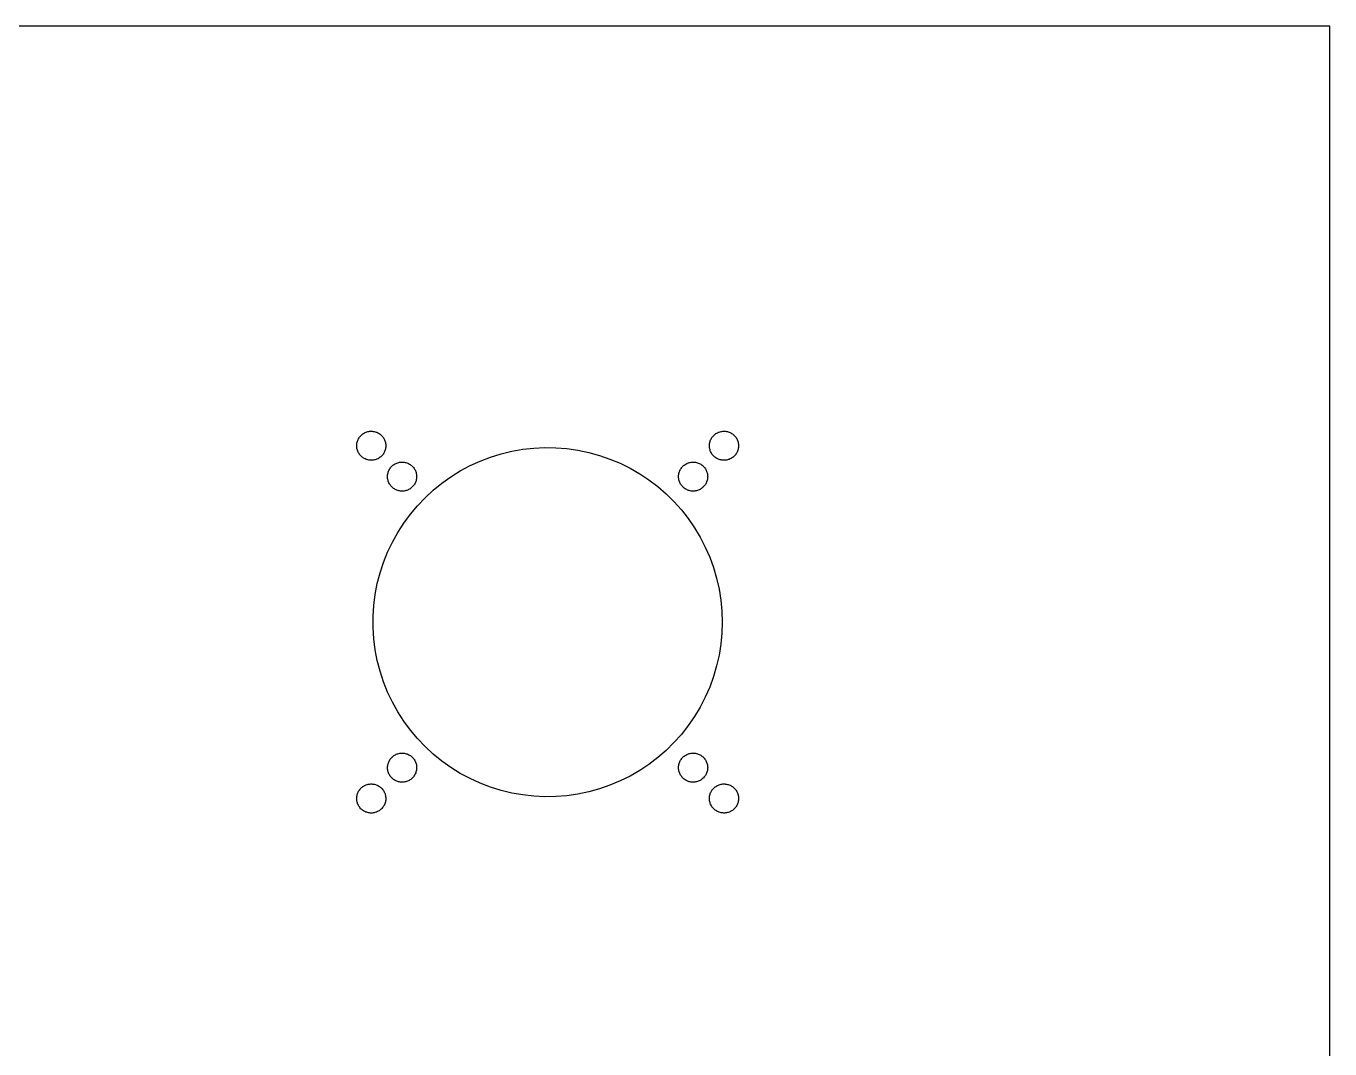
# Model space of a CAD drawing. Header units: metres. Extents: x 0 to 448, y 0 to 625.
# Drawn here: x 224 to 448, y 449.1 to 624.8 of the extents above; entities that cross this region are included whole.
import ezdxf

# ---------------------------------------------------------------- set-up
doc = ezdxf.new("R2010")
doc.units = ezdxf.units.M

msp = doc.modelspace()

# ---------------------------------------------------------------- linework, layer by layer
for p, q in [((448, 624.8), (0, 624.8)), ((448, 0), (448, 624.8)), ((280.845, 553.173), (280.88, 553.328)), ((280.88, 553.328), (280.925, 553.48)), ((280.925, 553.48), (280.979, 553.629)), ((280.979, 553.629), (281.043, 553.774)), ((281.043, 553.774), (281.115, 553.915)), ((281.115, 553.915), (281.197, 554.052)), ((281.197, 554.052), (281.287, 554.182)), ((281.287, 554.182), (281.385, 554.307)), ((281.385, 554.307), (281.491, 554.425)), ((281.491, 554.425), (281.604, 554.536)), ((281.604, 554.536), (281.724, 554.64)), ((281.724, 554.64), (281.85, 554.736)), ((281.85, 554.736), (281.982, 554.824)), ((281.982, 554.824), (282.119, 554.904)), ((282.119, 554.904), (282.261, 554.974)), ((282.261, 554.974), (282.408, 555.035)), ((282.408, 555.035), (282.558, 555.087)), ((282.558, 555.087), (282.711, 555.13)), ((282.711, 555.13), (282.866, 555.162)), ((282.866, 555.162), (283.023, 555.185)), ((283.023, 555.185), (283.181, 555.197)), ((283.181, 555.197), (283.34, 555.2)), ((283.34, 555.2), (283.498, 555.192)), ((283.498, 555.192), (283.656, 555.175)), ((283.656, 555.175), (283.812, 555.147)), ((283.812, 555.147), (283.966, 555.11)), ((283.966, 555.11), (284.118, 555.062)), ((284.118, 555.062), (284.266, 555.006)), ((284.266, 555.006), (284.41, 554.94)), ((284.41, 554.94), (284.55, 554.865)), ((284.55, 554.865), (284.685, 554.781)), ((284.685, 554.781), (284.814, 554.689)), ((284.814, 554.689), (284.937, 554.589)), ((284.937, 554.589), (285.054, 554.482)), ((285.054, 554.482), (285.163, 554.367)), ((285.163, 554.367), (285.265, 554.245)), ((285.265, 554.245), (285.359, 554.118)), ((285.359, 554.118), (285.445, 553.984)), ((285.445, 553.984), (285.522, 553.846)), ((285.522, 553.846), (285.59, 553.702)), ((285.59, 553.702), (285.649, 553.555)), ((285.649, 553.555), (285.699, 553.404)), ((285.699, 553.404), (285.739, 553.251)), ((341.461, 553.251), (341.501, 553.404)), ((341.501, 553.404), (341.551, 553.555)), ((341.551, 553.555), (341.61, 553.702)), ((341.61, 553.702), (341.678, 553.846)), ((341.678, 553.846), (341.755, 553.984)), ((341.755, 553.984), (341.841, 554.118)), ((341.841, 554.118), (341.935, 554.245)), ((341.935, 554.245), (342.037, 554.367)), ((342.037, 554.367), (342.146, 554.482)), ((342.146, 554.482), (342.263, 554.589)), ((342.263, 554.589), (342.386, 554.689)), ((342.386, 554.689), (342.515, 554.781)), ((342.515, 554.781), (342.65, 554.865)), ((342.65, 554.865), (342.79, 554.94)), ((342.79, 554.94), (342.934, 555.006)), ((342.934, 555.006), (343.082, 555.062)), ((343.082, 555.062), (343.234, 555.11)), ((343.234, 555.11), (343.388, 555.147)), ((343.388, 555.147), (343.544, 555.175)), ((343.544, 555.175), (343.702, 555.192)), ((343.702, 555.192), (343.86, 555.2)), ((343.86, 555.2), (344.019, 555.197)), ((344.019, 555.197), (344.177, 555.185)), ((344.177, 555.185), (344.334, 555.162)), ((344.334, 555.162), (344.489, 555.13)), ((344.489, 555.13), (344.642, 555.087)), ((344.642, 555.087), (344.792, 555.035)), ((344.792, 555.035), (344.939, 554.974)), ((344.939, 554.974), (345.081, 554.904)), ((345.081, 554.904), (345.218, 554.824)), ((345.218, 554.824), (345.35, 554.736)), ((345.35, 554.736), (345.476, 554.64)), ((345.476, 554.64), (345.596, 554.536)), ((345.596, 554.536), (345.709, 554.425)), ((345.709, 554.425), (345.815, 554.307)), ((345.815, 554.307), (345.913, 554.182)), ((345.913, 554.182), (346.003, 554.052)), ((346.003, 554.052), (346.085, 553.915)), ((346.085, 553.915), (346.157, 553.774)), ((346.157, 553.774), (346.221, 553.629)), ((346.221, 553.629), (346.275, 553.48)), ((346.275, 553.48), (346.32, 553.328)), ((346.32, 553.328), (346.355, 553.173)), ((280.8, 552.7), (280.805, 552.859)), ((280.805, 552.541), (280.8, 552.7)), ((280.805, 552.859), (280.82, 553.016)), ((280.82, 552.384), (280.805, 552.541)), ((280.82, 553.016), (280.845, 553.173)), ((280.845, 552.227), (280.82, 552.384)), ((280.88, 552.072), (280.845, 552.227)), ((280.925, 551.92), (280.88, 552.072)), ((280.979, 551.771), (280.925, 551.92)), ((281.043, 551.625), (280.979, 551.771)), ((281.115, 551.484), (281.043, 551.625)), ((281.197, 551.348), (281.115, 551.484)), ((281.287, 551.218), (281.197, 551.348)), ((281.385, 551.093), (281.287, 551.218)), ((281.491, 550.975), (281.385, 551.093)), ((285.265, 551.155), (285.163, 551.033)), ((285.359, 551.282), (285.265, 551.155)), ((285.445, 551.416), (285.359, 551.282)), ((285.522, 551.554), (285.445, 551.416)), ((285.59, 551.698), (285.522, 551.554)), ((285.649, 551.845), (285.59, 551.698)), ((285.699, 551.996), (285.649, 551.845)), ((285.739, 552.149), (285.699, 551.996)), ((285.739, 553.251), (285.769, 553.095)), ((285.769, 552.305), (285.739, 552.149)), ((285.769, 553.095), (285.789, 552.938)), ((285.789, 552.462), (285.769, 552.305)), ((285.789, 552.938), (285.799, 552.779)), ((285.799, 552.621), (285.789, 552.462)), ((285.799, 552.779), (285.799, 552.621)), ((303.788, 550.75), (305.606, 551.315)), ((305.606, 551.315), (307.456, 551.764)), ((307.456, 551.764), (309.331, 552.095)), ((309.331, 552.095), (311.223, 552.306)), ((311.223, 552.306), (313.124, 552.396)), ((313.124, 552.396), (315.027, 552.366)), ((315.027, 552.366), (316.925, 552.215)), ((316.925, 552.215), (318.809, 551.944)), ((318.809, 551.944), (320.673, 551.554)), ((320.673, 551.554), (322.508, 551.047)), ((322.508, 551.047), (324.307, 550.424)), ((341.401, 552.779), (341.411, 552.938)), ((341.401, 552.621), (341.401, 552.779)), ((341.411, 552.462), (341.401, 552.621)), ((341.411, 552.938), (341.431, 553.095)), ((341.431, 552.305), (341.411, 552.462)), ((341.431, 553.095), (341.461, 553.251)), ((341.461, 552.149), (341.431, 552.305)), ((341.501, 551.996), (341.461, 552.149)), ((341.551, 551.845), (341.501, 551.996)), ((341.61, 551.698), (341.551, 551.845)), ((341.678, 551.554), (341.61, 551.698)), ((341.755, 551.416), (341.678, 551.554)), ((341.841, 551.282), (341.755, 551.416)), ((341.935, 551.155), (341.841, 551.282)), ((342.037, 551.033), (341.935, 551.155)), ((345.815, 551.093), (345.709, 550.975)), ((345.913, 551.218), (345.815, 551.093)), ((346.003, 551.348), (345.913, 551.218)), ((346.085, 551.484), (346.003, 551.348)), ((346.157, 551.625), (346.085, 551.484)), ((346.221, 551.771), (346.157, 551.625)), ((346.275, 551.92), (346.221, 551.771)), ((346.32, 552.072), (346.275, 551.92)), ((346.355, 552.227), (346.32, 552.072)), ((346.355, 553.173), (346.38, 553.016)), ((346.38, 552.384), (346.355, 552.227)), ((346.38, 553.016), (346.395, 552.859)), ((346.395, 552.541), (346.38, 552.384)), ((346.395, 552.859), (346.4, 552.7)), ((346.4, 552.7), (346.395, 552.541)), ((281.604, 550.864), (281.491, 550.975)), ((281.724, 550.76), (281.604, 550.864)), ((281.85, 550.664), (281.724, 550.76)), ((281.982, 550.576), (281.85, 550.664)), ((282.119, 550.496), (281.982, 550.576)), ((282.261, 550.426), (282.119, 550.496)), ((282.408, 550.365), (282.261, 550.426)), ((282.558, 550.313), (282.408, 550.365)), ((282.711, 550.27), (282.558, 550.313)), ((282.866, 550.238), (282.711, 550.27)), ((283.023, 550.215), (282.866, 550.238)), ((283.181, 550.203), (283.023, 550.215)), ((283.34, 550.2), (283.181, 550.203)), ((283.498, 550.208), (283.34, 550.2)), ((283.656, 550.225), (283.498, 550.208)), ((283.812, 550.253), (283.656, 550.225)), ((283.966, 550.29), (283.812, 550.253)), ((284.118, 550.338), (283.966, 550.29)), ((284.266, 550.394), (284.118, 550.338)), ((284.41, 550.46), (284.266, 550.394)), ((284.55, 550.535), (284.41, 550.46)), ((284.685, 550.619), (284.55, 550.535)), ((284.814, 550.711), (284.685, 550.619)), ((284.937, 550.811), (284.814, 550.711)), ((285.054, 550.918), (284.937, 550.811)), ((285.163, 551.033), (285.054, 550.918)), ((286.497, 548.752), (286.587, 548.882)), ((286.587, 548.882), (286.685, 549.007)), ((286.685, 549.007), (286.791, 549.125)), ((286.791, 549.125), (286.904, 549.236)), ((286.904, 549.236), (287.024, 549.34)), ((287.024, 549.34), (287.15, 549.436)), ((287.15, 549.436), (287.282, 549.524)), ((287.282, 549.524), (287.419, 549.604)), ((287.419, 549.604), (287.561, 549.674)), ((287.561, 549.674), (287.708, 549.735)), ((287.708, 549.735), (287.858, 549.787)), ((287.858, 549.787), (288.011, 549.83)), ((288.011, 549.83), (288.166, 549.862)), ((288.166, 549.862), (288.323, 549.885)), ((288.323, 549.885), (288.481, 549.897)), ((288.481, 549.897), (288.64, 549.9)), ((288.64, 549.9), (288.798, 549.892)), ((288.798, 549.892), (288.956, 549.875)), ((288.956, 549.875), (289.112, 549.847)), ((289.112, 549.847), (289.266, 549.81)), ((289.266, 549.81), (289.418, 549.763)), ((289.418, 549.763), (289.566, 549.706)), ((289.566, 549.706), (289.71, 549.64)), ((289.71, 549.64), (289.85, 549.565)), ((289.85, 549.565), (289.985, 549.481)), ((289.985, 549.481), (290.114, 549.389)), ((290.114, 549.389), (290.237, 549.289)), ((290.237, 549.289), (290.354, 549.182)), ((290.354, 549.182), (290.463, 549.067)), ((290.463, 549.067), (290.565, 548.945)), ((290.565, 548.945), (290.659, 548.818)), ((290.659, 548.818), (290.745, 548.684)), ((298.6, 548.381), (300.278, 549.28)), ((300.278, 549.28), (302.01, 550.071)), ((302.01, 550.071), (303.788, 550.75)), ((324.307, 550.424), (326.062, 549.689)), ((326.062, 549.689), (327.768, 548.844)), ((327.768, 548.844), (329.417, 547.892)), ((336.455, 548.684), (336.541, 548.818)), ((336.541, 548.818), (336.635, 548.945)), ((336.635, 548.945), (336.737, 549.067)), ((336.737, 549.067), (336.846, 549.182)), ((336.846, 549.182), (336.963, 549.289)), ((336.963, 549.289), (337.086, 549.389)), ((337.086, 549.389), (337.215, 549.481)), ((337.215, 549.481), (337.35, 549.565)), ((337.35, 549.565), (337.49, 549.64)), ((337.49, 549.64), (337.634, 549.706)), ((337.634, 549.706), (337.782, 549.763)), ((337.782, 549.763), (337.934, 549.81)), ((337.934, 549.81), (338.088, 549.847)), ((338.088, 549.847), (338.244, 549.875)), ((338.244, 549.875), (338.402, 549.892)), ((338.402, 549.892), (338.56, 549.9)), ((338.56, 549.9), (338.719, 549.897)), ((338.719, 549.897), (338.877, 549.885)), ((338.877, 549.885), (339.034, 549.862)), ((339.034, 549.862), (339.189, 549.83)), ((339.189, 549.83), (339.342, 549.787)), ((339.342, 549.787), (339.492, 549.735)), ((339.492, 549.735), (339.639, 549.674)), ((339.639, 549.674), (339.781, 549.604)), ((339.781, 549.604), (339.918, 549.524)), ((339.918, 549.524), (340.05, 549.436)), ((340.05, 549.436), (340.176, 549.34)), ((340.176, 549.34), (340.296, 549.236)), ((340.296, 549.236), (340.409, 549.125)), ((340.409, 549.125), (340.515, 549.007)), ((340.515, 549.007), (340.613, 548.882)), ((340.613, 548.882), (340.703, 548.752)), ((342.146, 550.918), (342.037, 551.033)), ((342.263, 550.811), (342.146, 550.918)), ((342.386, 550.711), (342.263, 550.811)), ((342.515, 550.619), (342.386, 550.711)), ((342.65, 550.535), (342.515, 550.619)), ((342.79, 550.46), (342.65, 550.535)), ((342.934, 550.394), (342.79, 550.46)), ((343.082, 550.338), (342.934, 550.394)), ((343.234, 550.29), (343.082, 550.338)), ((343.388, 550.253), (343.234, 550.29)), ((343.544, 550.225), (343.388, 550.253)), ((343.702, 550.208), (343.544, 550.225)), ((343.86, 550.2), (343.702, 550.208)), ((344.019, 550.203), (343.86, 550.2)), ((344.177, 550.215), (344.019, 550.203)), ((344.334, 550.238), (344.177, 550.215)), ((344.489, 550.27), (344.334, 550.238)), ((344.642, 550.313), (344.489, 550.27)), ((344.792, 550.365), (344.642, 550.313)), ((344.939, 550.426), (344.792, 550.365)), ((345.081, 550.496), (344.939, 550.426)), ((345.218, 550.576), (345.081, 550.496)), ((345.35, 550.664), (345.218, 550.576)), ((345.476, 550.76), (345.35, 550.664)), ((345.596, 550.864), (345.476, 550.76)), ((345.709, 550.975), (345.596, 550.864)), ((286.1, 547.4), (286.105, 547.559)), ((286.105, 547.241), (286.1, 547.4)), ((286.105, 547.559), (286.12, 547.716)), ((286.12, 547.083), (286.105, 547.241)), ((286.12, 547.716), (286.145, 547.873)), ((286.145, 546.927), (286.12, 547.083)), ((286.145, 547.873), (286.18, 548.028)), ((286.18, 546.772), (286.145, 546.927)), ((286.18, 548.028), (286.225, 548.18)), ((286.225, 546.62), (286.18, 546.772)), ((286.225, 548.18), (286.279, 548.329)), ((286.279, 546.471), (286.225, 546.62)), ((286.279, 548.329), (286.343, 548.474)), ((286.343, 548.474), (286.415, 548.615)), ((286.415, 548.615), (286.497, 548.752)), ((290.745, 548.684), (290.822, 548.546)), ((290.822, 548.546), (290.89, 548.402)), ((290.89, 548.402), (290.949, 548.255)), ((290.949, 548.255), (290.999, 548.104)), ((290.999, 546.696), (290.949, 546.545)), ((290.999, 548.104), (291.039, 547.951)), ((291.039, 546.849), (290.999, 546.696)), ((291.039, 547.951), (291.069, 547.795)), ((291.069, 547.005), (291.039, 546.849)), ((291.069, 547.795), (291.089, 547.638)), ((291.089, 547.162), (291.069, 547.005)), ((291.089, 547.638), (291.099, 547.479)), ((291.099, 547.321), (291.089, 547.162)), ((291.099, 547.479), (291.099, 547.321)), ((295.432, 546.273), (296.982, 547.377)), ((296.982, 547.377), (298.6, 548.381)), ((329.417, 547.892), (331.002, 546.837)), ((331.002, 546.837), (332.517, 545.684)), ((336.101, 547.479), (336.111, 547.638)), ((336.101, 547.321), (336.101, 547.479)), ((336.111, 547.162), (336.101, 547.321)), ((336.111, 547.638), (336.131, 547.795)), ((336.131, 547.005), (336.111, 547.162)), ((336.131, 547.795), (336.161, 547.951)), ((336.161, 546.849), (336.131, 547.005)), ((336.161, 547.951), (336.201, 548.104)), ((336.201, 546.696), (336.161, 546.849)), ((336.201, 548.104), (336.251, 548.255)), ((336.251, 546.545), (336.201, 546.696)), ((336.251, 548.255), (336.31, 548.402)), ((336.31, 548.402), (336.378, 548.546)), ((336.378, 548.546), (336.455, 548.684)), ((340.703, 548.752), (340.785, 548.615)), ((340.785, 548.615), (340.857, 548.474)), ((340.857, 548.474), (340.921, 548.329)), ((340.921, 548.329), (340.975, 548.18)), ((340.975, 546.62), (340.921, 546.471)), ((340.975, 548.18), (341.02, 548.028)), ((341.02, 546.772), (340.975, 546.62)), ((341.02, 548.028), (341.055, 547.873)), ((341.055, 546.927), (341.02, 546.772)), ((341.055, 547.873), (341.08, 547.716)), ((341.08, 547.083), (341.055, 546.927)), ((341.08, 547.716), (341.095, 547.559)), ((341.095, 547.241), (341.08, 547.083)), ((341.095, 547.559), (341.1, 547.4)), ((341.1, 547.4), (341.095, 547.241)), ((286.343, 546.326), (286.279, 546.471)), ((286.415, 546.185), (286.343, 546.326)), ((286.497, 546.048), (286.415, 546.185)), ((286.587, 545.918), (286.497, 546.048)), ((286.685, 545.793), (286.587, 545.918)), ((286.791, 545.675), (286.685, 545.793)), ((286.904, 545.564), (286.791, 545.675)), ((287.024, 545.46), (286.904, 545.564)), ((287.15, 545.364), (287.024, 545.46)), ((287.282, 545.276), (287.15, 545.364)), ((287.419, 545.196), (287.282, 545.276)), ((287.561, 545.126), (287.419, 545.196)), ((287.708, 545.065), (287.561, 545.126)), ((287.858, 545.013), (287.708, 545.065)), ((288.011, 544.97), (287.858, 545.013)), ((288.166, 544.938), (288.011, 544.97)), ((288.323, 544.915), (288.166, 544.938)), ((288.481, 544.903), (288.323, 544.915)), ((288.64, 544.9), (288.481, 544.903)), ((288.798, 544.908), (288.64, 544.9)), ((288.956, 544.925), (288.798, 544.908)), ((289.112, 544.953), (288.956, 544.925)), ((289.266, 544.99), (289.112, 544.953)), ((289.418, 545.037), (289.266, 544.99)), ((289.566, 545.094), (289.418, 545.037)), ((289.71, 545.16), (289.566, 545.094)), ((289.85, 545.235), (289.71, 545.16)), ((289.985, 545.319), (289.85, 545.235)), ((290.114, 545.411), (289.985, 545.319)), ((290.237, 545.511), (290.114, 545.411)), ((290.354, 545.618), (290.237, 545.511)), ((290.463, 545.733), (290.354, 545.618)), ((290.565, 545.855), (290.463, 545.733)), ((290.659, 545.982), (290.565, 545.855)), ((290.745, 546.116), (290.659, 545.982)), ((290.822, 546.254), (290.745, 546.116)), ((290.89, 546.398), (290.822, 546.254)), ((290.949, 546.545), (290.89, 546.398)), ((292.556, 543.781), (293.954, 545.073)), ((293.954, 545.073), (295.432, 546.273)), ((332.517, 545.684), (333.955, 544.438)), ((333.955, 544.438), (335.312, 543.102)), ((336.31, 546.398), (336.251, 546.545)), ((336.378, 546.254), (336.31, 546.398)), ((336.455, 546.116), (336.378, 546.254)), ((336.541, 545.982), (336.455, 546.116)), ((336.635, 545.855), (336.541, 545.982)), ((336.737, 545.733), (336.635, 545.855)), ((336.846, 545.618), (336.737, 545.733)), ((336.963, 545.511), (336.846, 545.618)), ((337.086, 545.411), (336.963, 545.511)), ((337.215, 545.319), (337.086, 545.411)), ((337.35, 545.235), (337.215, 545.319)), ((337.49, 545.16), (337.35, 545.235)), ((337.634, 545.094), (337.49, 545.16)), ((337.782, 545.037), (337.634, 545.094)), ((337.934, 544.99), (337.782, 545.037)), ((338.088, 544.953), (337.934, 544.99)), ((338.244, 544.925), (338.088, 544.953)), ((338.402, 544.908), (338.244, 544.925)), ((338.56, 544.9), (338.402, 544.908)), ((338.719, 544.903), (338.56, 544.9)), ((338.877, 544.915), (338.719, 544.903)), ((339.034, 544.938), (338.877, 544.915)), ((339.189, 544.97), (339.034, 544.938)), ((339.342, 545.013), (339.189, 544.97)), ((339.492, 545.065), (339.342, 545.013)), ((339.639, 545.126), (339.492, 545.065)), ((339.781, 545.196), (339.639, 545.126)), ((339.918, 545.276), (339.781, 545.196)), ((340.05, 545.364), (339.918, 545.276)), ((340.176, 545.46), (340.05, 545.364)), ((340.296, 545.564), (340.176, 545.46)), ((340.409, 545.675), (340.296, 545.564)), ((340.515, 545.793), (340.409, 545.675)), ((340.613, 545.918), (340.515, 545.793)), ((340.703, 546.048), (340.613, 545.918)), ((340.785, 546.185), (340.703, 546.048)), ((340.857, 546.326), (340.785, 546.185)), ((340.921, 546.471), (340.857, 546.326)), ((290.018, 540.945), (291.242, 542.403)), ((291.242, 542.403), (292.556, 543.781)), ((335.312, 543.102), (336.581, 541.684)), ((288.89, 539.412), (290.018, 540.945)), ((336.581, 541.684), (337.758, 540.187)), ((337.758, 540.187), (338.838, 538.619)), ((286.935, 536.147), (287.861, 537.81)), ((287.861, 537.81), (288.89, 539.412)), ((338.838, 538.619), (339.815, 536.986)), ((286.117, 534.428), (286.935, 536.147)), ((339.815, 536.986), (340.688, 535.294)), ((285.409, 532.661), (286.117, 534.428)), ((340.688, 535.294), (341.451, 533.55)), ((341.451, 533.55), (342.102, 531.761)), ((284.815, 530.852), (285.409, 532.661)), ((342.102, 531.761), (342.638, 529.934)), ((283.977, 527.14), (284.337, 529.009)), ((284.337, 529.009), (284.815, 530.852)), ((342.638, 529.934), (343.058, 528.078)), ((283.736, 525.252), (283.977, 527.14)), ((343.058, 528.078), (343.359, 526.198)), ((283.615, 523.352), (283.736, 525.252)), ((343.359, 526.198), (343.54, 524.303)), ((343.54, 524.303), (343.6, 522.4)), ((283.615, 521.448), (283.615, 523.352)), ((343.6, 522.4), (343.54, 520.497)), ((283.736, 519.548), (283.615, 521.448)), ((343.54, 520.497), (343.359, 518.602)), ((283.977, 517.66), (283.736, 519.548)), ((284.337, 515.791), (283.977, 517.66)), ((343.359, 518.602), (343.058, 516.722)), ((284.815, 513.948), (284.337, 515.791)), ((343.058, 516.722), (342.638, 514.866)), ((285.409, 512.139), (284.815, 513.948)), ((342.102, 513.039), (341.451, 511.25)), ((342.638, 514.866), (342.102, 513.039)), ((286.117, 510.372), (285.409, 512.139)), ((341.451, 511.25), (340.688, 509.506)), ((286.935, 508.653), (286.117, 510.372)), ((287.861, 506.99), (286.935, 508.653)), ((340.688, 509.506), (339.815, 507.814)), ((288.89, 505.388), (287.861, 506.99)), ((339.815, 507.814), (338.838, 506.181)), ((290.018, 503.855), (288.89, 505.388)), ((337.758, 504.613), (336.581, 503.116)), ((338.838, 506.181), (337.758, 504.613)), ((291.242, 502.397), (290.018, 503.855)), ((292.556, 501.019), (291.242, 502.397)), ((336.581, 503.116), (335.312, 501.698)), ((287.182, 499.459), (287.316, 499.545)), ((287.316, 499.545), (287.454, 499.622)), ((287.454, 499.622), (287.598, 499.69)), ((287.598, 499.69), (287.745, 499.749)), ((287.745, 499.749), (287.896, 499.799)), ((287.896, 499.799), (288.049, 499.839)), ((288.049, 499.839), (288.205, 499.869)), ((288.205, 499.869), (288.362, 499.889)), ((288.362, 499.889), (288.521, 499.899)), ((288.521, 499.899), (288.679, 499.899)), ((288.679, 499.899), (288.838, 499.889)), ((288.838, 499.889), (288.995, 499.869)), ((288.995, 499.869), (289.151, 499.839)), ((289.151, 499.839), (289.304, 499.799)), ((289.304, 499.799), (289.455, 499.749)), ((289.455, 499.749), (289.602, 499.69)), ((289.602, 499.69), (289.746, 499.622)), ((289.746, 499.622), (289.884, 499.545)), ((289.884, 499.545), (290.018, 499.459)), ((293.954, 499.728), (292.556, 501.019)), ((295.432, 498.527), (293.954, 499.728)), ((333.955, 500.362), (332.517, 499.116)), ((335.312, 501.698), (333.955, 500.362)), ((337.215, 499.481), (337.35, 499.565)), ((337.35, 499.565), (337.49, 499.64)), ((337.49, 499.64), (337.634, 499.706)), ((337.634, 499.706), (337.782, 499.763)), ((337.782, 499.763), (337.934, 499.81)), ((337.934, 499.81), (338.088, 499.847)), ((338.088, 499.847), (338.244, 499.875)), ((338.244, 499.875), (338.402, 499.892)), ((338.402, 499.892), (338.56, 499.9)), ((338.56, 499.9), (338.719, 499.897)), ((338.719, 499.897), (338.877, 499.885)), ((338.877, 499.885), (339.034, 499.862)), ((339.034, 499.862), (339.189, 499.83)), ((339.189, 499.83), (339.342, 499.787)), ((339.342, 499.787), (339.492, 499.735)), ((339.492, 499.735), (339.639, 499.674)), ((339.639, 499.674), (339.781, 499.604)), ((339.781, 499.604), (339.918, 499.524)), ((339.918, 499.524), (340.05, 499.436)), ((286.1, 497.44), (286.108, 497.598)), ((286.103, 497.281), (286.1, 497.44)), ((286.115, 497.123), (286.103, 497.281)), ((286.108, 497.598), (286.125, 497.756)), ((286.125, 497.756), (286.153, 497.912)), ((286.153, 497.912), (286.19, 498.066)), ((286.19, 498.066), (286.237, 498.218)), ((286.237, 498.218), (286.294, 498.366)), ((286.294, 498.366), (286.36, 498.51)), ((286.36, 498.51), (286.435, 498.65)), ((286.435, 498.65), (286.519, 498.785)), ((286.519, 498.785), (286.611, 498.914)), ((286.611, 498.914), (286.711, 499.037)), ((286.711, 499.037), (286.818, 499.154)), ((286.818, 499.154), (286.933, 499.263)), ((286.933, 499.263), (287.055, 499.365)), ((287.055, 499.365), (287.182, 499.459)), ((290.018, 499.459), (290.145, 499.365)), ((290.145, 499.365), (290.267, 499.263)), ((290.267, 499.263), (290.382, 499.154)), ((290.382, 499.154), (290.489, 499.037)), ((290.489, 499.037), (290.589, 498.914)), ((290.589, 498.914), (290.681, 498.785)), ((290.681, 498.785), (290.765, 498.65)), ((290.765, 498.65), (290.84, 498.51)), ((290.84, 498.51), (290.906, 498.366)), ((290.906, 498.366), (290.962, 498.218)), ((290.962, 498.218), (291.01, 498.066)), ((291.01, 498.066), (291.047, 497.912)), ((291.047, 497.912), (291.075, 497.756)), ((291.075, 497.756), (291.092, 497.598)), ((291.097, 497.281), (291.085, 497.123)), ((291.092, 497.598), (291.1, 497.44)), ((291.1, 497.44), (291.097, 497.281)), ((296.982, 497.423), (295.432, 498.527)), ((298.6, 496.419), (296.982, 497.423)), ((331.002, 497.963), (329.417, 496.908)), ((332.517, 499.116), (331.002, 497.963)), ((336.101, 497.479), (336.111, 497.638)), ((336.101, 497.321), (336.101, 497.479)), ((336.111, 497.162), (336.101, 497.321)), ((336.111, 497.638), (336.131, 497.795)), ((336.131, 497.795), (336.161, 497.951)), ((336.161, 497.951), (336.201, 498.104)), ((336.201, 498.104), (336.251, 498.255)), ((336.251, 498.255), (336.31, 498.402)), ((336.31, 498.402), (336.378, 498.546)), ((336.378, 498.546), (336.455, 498.684)), ((336.455, 498.684), (336.541, 498.818)), ((336.541, 498.818), (336.635, 498.945)), ((336.635, 498.945), (336.737, 499.067)), ((336.737, 499.067), (336.846, 499.182)), ((336.846, 499.182), (336.963, 499.289)), ((336.963, 499.289), (337.086, 499.389)), ((337.086, 499.389), (337.215, 499.481)), ((340.05, 499.436), (340.176, 499.34)), ((340.176, 499.34), (340.296, 499.236)), ((340.296, 499.236), (340.409, 499.125)), ((340.409, 499.125), (340.515, 499.007)), ((340.515, 499.007), (340.613, 498.882)), ((340.613, 498.882), (340.703, 498.752)), ((340.703, 498.752), (340.785, 498.615)), ((340.785, 498.615), (340.857, 498.474)), ((340.857, 498.474), (340.921, 498.329)), ((340.921, 498.329), (340.975, 498.18)), ((340.975, 498.18), (341.02, 498.028)), ((341.02, 498.028), (341.055, 497.873)), ((341.055, 497.873), (341.08, 497.716)), ((341.08, 497.716), (341.095, 497.559)), ((341.095, 497.559), (341.1, 497.4)), ((341.1, 497.4), (341.095, 497.241)), ((286.138, 496.966), (286.115, 497.123)), ((286.17, 496.811), (286.138, 496.966)), ((286.213, 496.658), (286.17, 496.811)), ((286.265, 496.508), (286.213, 496.658)), ((286.326, 496.361), (286.265, 496.508)), ((286.396, 496.219), (286.326, 496.361)), ((286.476, 496.082), (286.396, 496.219)), ((286.564, 495.95), (286.476, 496.082)), ((286.66, 495.824), (286.564, 495.95)), ((286.764, 495.704), (286.66, 495.824)), ((286.875, 495.591), (286.764, 495.704)), ((286.993, 495.485), (286.875, 495.591)), ((287.118, 495.387), (286.993, 495.485)), ((287.248, 495.297), (287.118, 495.387)), ((287.385, 495.215), (287.248, 495.297)), ((287.526, 495.143), (287.385, 495.215)), ((287.671, 495.079), (287.526, 495.143)), ((287.82, 495.025), (287.671, 495.079)), ((289.529, 495.079), (289.38, 495.025)), ((289.674, 495.143), (289.529, 495.079)), ((289.815, 495.215), (289.674, 495.143)), ((289.952, 495.297), (289.815, 495.215)), ((290.082, 495.387), (289.952, 495.297)), ((290.207, 495.485), (290.082, 495.387)), ((290.325, 495.591), (290.207, 495.485)), ((290.436, 495.704), (290.325, 495.591)), ((290.54, 495.824), (290.436, 495.704)), ((290.636, 495.95), (290.54, 495.824)), ((290.724, 496.082), (290.636, 495.95)), ((290.804, 496.219), (290.724, 496.082)), ((290.874, 496.361), (290.804, 496.219)), ((290.935, 496.508), (290.874, 496.361)), ((290.987, 496.658), (290.935, 496.508)), ((291.03, 496.811), (290.987, 496.658)), ((291.062, 496.966), (291.03, 496.811)), ((291.085, 497.123), (291.062, 496.966)), ((300.278, 495.52), (298.6, 496.419)), ((302.01, 494.729), (300.278, 495.52)), ((326.062, 495.111), (324.307, 494.376)), ((327.768, 495.956), (326.062, 495.111)), ((329.417, 496.908), (327.768, 495.956)), ((336.131, 497.005), (336.111, 497.162)), ((336.161, 496.849), (336.131, 497.005)), ((336.201, 496.696), (336.161, 496.849)), ((336.251, 496.545), (336.201, 496.696)), ((336.31, 496.398), (336.251, 496.545)), ((336.378, 496.254), (336.31, 496.398)), ((336.455, 496.116), (336.378, 496.254)), ((336.541, 495.982), (336.455, 496.116)), ((336.635, 495.855), (336.541, 495.982)), ((336.737, 495.733), (336.635, 495.855)), ((336.846, 495.618), (336.737, 495.733)), ((336.963, 495.511), (336.846, 495.618)), ((337.086, 495.411), (336.963, 495.511)), ((337.215, 495.319), (337.086, 495.411)), ((337.35, 495.235), (337.215, 495.319)), ((337.49, 495.16), (337.35, 495.235)), ((337.634, 495.094), (337.49, 495.16)), ((337.782, 495.038), (337.634, 495.094)), ((339.492, 495.065), (339.342, 495.013)), ((339.639, 495.126), (339.492, 495.065)), ((339.781, 495.196), (339.639, 495.126)), ((339.918, 495.276), (339.781, 495.196)), ((340.05, 495.364), (339.918, 495.276)), ((340.176, 495.46), (340.05, 495.364)), ((340.296, 495.564), (340.176, 495.46)), ((340.409, 495.675), (340.296, 495.564)), ((340.515, 495.793), (340.409, 495.675)), ((340.613, 495.918), (340.515, 495.793)), ((340.703, 496.048), (340.613, 495.918)), ((340.785, 496.185), (340.703, 496.048)), ((340.857, 496.326), (340.785, 496.185)), ((340.921, 496.471), (340.857, 496.326)), ((340.975, 496.62), (340.921, 496.471)), ((341.02, 496.772), (340.975, 496.62)), ((341.055, 496.927), (341.02, 496.772)), ((341.08, 497.084), (341.055, 496.927)), ((341.095, 497.241), (341.08, 497.084)), ((280.89, 492.766), (280.938, 492.918)), ((280.938, 492.918), (280.994, 493.066)), ((280.994, 493.066), (281.06, 493.21)), ((281.06, 493.21), (281.135, 493.35)), ((281.135, 493.35), (281.219, 493.485)), ((281.219, 493.485), (281.311, 493.614)), ((281.311, 493.614), (281.411, 493.737)), ((281.411, 493.737), (281.518, 493.854)), ((281.518, 493.854), (281.633, 493.963)), ((281.633, 493.963), (281.755, 494.065)), ((281.755, 494.065), (281.882, 494.159)), ((281.882, 494.159), (282.016, 494.245)), ((282.016, 494.245), (282.154, 494.322)), ((282.154, 494.322), (282.298, 494.39)), ((282.298, 494.39), (282.445, 494.449)), ((282.445, 494.449), (282.596, 494.499)), ((282.596, 494.499), (282.749, 494.539)), ((282.749, 494.539), (282.905, 494.569)), ((282.905, 494.569), (283.062, 494.589)), ((283.062, 494.589), (283.221, 494.599)), ((283.221, 494.599), (283.379, 494.599)), ((283.379, 494.599), (283.538, 494.589)), ((283.538, 494.589), (283.695, 494.569)), ((283.695, 494.569), (283.851, 494.539)), ((283.851, 494.539), (284.004, 494.499)), ((284.004, 494.499), (284.155, 494.449)), ((284.155, 494.449), (284.302, 494.39)), ((284.302, 494.39), (284.446, 494.322)), ((284.446, 494.322), (284.584, 494.245)), ((284.584, 494.245), (284.718, 494.159)), ((284.718, 494.159), (284.845, 494.065)), ((284.845, 494.065), (284.967, 493.963)), ((284.967, 493.963), (285.082, 493.854)), ((285.082, 493.854), (285.189, 493.737)), ((285.189, 493.737), (285.289, 493.614)), ((285.289, 493.614), (285.381, 493.485)), ((285.381, 493.485), (285.465, 493.35)), ((285.465, 493.35), (285.54, 493.21)), ((285.54, 493.21), (285.606, 493.066)), ((285.606, 493.066), (285.663, 492.918)), ((285.663, 492.918), (285.71, 492.766)), ((287.972, 494.98), (287.82, 495.025)), ((288.127, 494.945), (287.972, 494.98)), ((288.284, 494.92), (288.127, 494.945)), ((288.441, 494.905), (288.284, 494.92)), ((288.6, 494.9), (288.441, 494.905)), ((288.759, 494.905), (288.6, 494.9)), ((288.916, 494.92), (288.759, 494.905)), ((289.073, 494.945), (288.916, 494.92)), ((289.228, 494.98), (289.073, 494.945)), ((289.38, 495.025), (289.228, 494.98)), ((303.788, 494.05), (302.01, 494.729)), ((305.606, 493.485), (303.788, 494.05)), ((307.456, 493.036), (305.606, 493.485)), ((309.331, 492.705), (307.456, 493.036)), ((318.809, 492.856), (316.925, 492.585)), ((320.673, 493.246), (318.809, 492.856)), ((322.508, 493.753), (320.673, 493.246)), ((324.307, 494.376), (322.508, 493.753)), ((337.934, 494.99), (337.782, 495.038)), ((338.088, 494.953), (337.934, 494.99)), ((338.244, 494.925), (338.088, 494.953)), ((338.402, 494.908), (338.244, 494.925)), ((338.56, 494.9), (338.402, 494.908)), ((338.719, 494.903), (338.56, 494.9)), ((338.877, 494.915), (338.719, 494.903)), ((339.034, 494.938), (338.877, 494.915)), ((339.189, 494.97), (339.034, 494.938)), ((339.342, 495.013), (339.189, 494.97)), ((341.461, 492.651), (341.501, 492.804)), ((341.501, 492.804), (341.551, 492.955)), ((341.551, 492.955), (341.61, 493.102)), ((341.61, 493.102), (341.678, 493.246)), ((341.678, 493.246), (341.755, 493.384)), ((341.755, 493.384), (341.841, 493.518)), ((341.841, 493.518), (341.935, 493.645)), ((341.935, 493.645), (342.037, 493.767)), ((342.037, 493.767), (342.146, 493.882)), ((342.146, 493.882), (342.263, 493.989)), ((342.263, 493.989), (342.386, 494.089)), ((342.386, 494.089), (342.515, 494.181)), ((342.515, 494.181), (342.65, 494.265)), ((342.65, 494.265), (342.79, 494.34)), ((342.79, 494.34), (342.934, 494.406)), ((342.934, 494.406), (343.082, 494.462)), ((343.082, 494.462), (343.234, 494.51)), ((343.234, 494.51), (343.388, 494.547)), ((343.388, 494.547), (343.544, 494.575)), ((343.544, 494.575), (343.702, 494.592)), ((343.702, 494.592), (343.86, 494.6)), ((343.86, 494.6), (344.019, 494.597)), ((344.019, 494.597), (344.177, 494.585)), ((344.177, 494.585), (344.334, 494.562)), ((344.334, 494.562), (344.489, 494.53)), ((344.489, 494.53), (344.642, 494.487)), ((344.642, 494.487), (344.792, 494.435)), ((344.792, 494.435), (344.939, 494.374)), ((344.939, 494.374), (345.081, 494.304)), ((345.081, 494.304), (345.218, 494.224)), ((345.218, 494.224), (345.35, 494.136)), ((345.35, 494.136), (345.476, 494.04)), ((345.476, 494.04), (345.596, 493.936)), ((345.596, 493.936), (345.709, 493.825)), ((345.709, 493.825), (345.815, 493.707)), ((345.815, 493.707), (345.913, 493.582)), ((345.913, 493.582), (346.003, 493.452)), ((346.003, 493.452), (346.085, 493.315)), ((346.085, 493.315), (346.157, 493.174)), ((346.157, 493.174), (346.221, 493.029)), ((346.221, 493.029), (346.275, 492.88)), ((346.275, 492.88), (346.32, 492.728)), ((280.8, 492.14), (280.808, 492.298)), ((280.803, 491.981), (280.8, 492.14)), ((280.815, 491.823), (280.803, 491.981)), ((280.808, 492.298), (280.825, 492.456)), ((280.838, 491.666), (280.815, 491.823)), ((280.825, 492.456), (280.853, 492.612)), ((280.87, 491.511), (280.838, 491.666)), ((280.853, 492.612), (280.89, 492.766)), ((280.913, 491.358), (280.87, 491.511)), ((280.965, 491.208), (280.913, 491.358)), ((281.026, 491.061), (280.965, 491.208)), ((281.096, 490.919), (281.026, 491.061)), ((281.176, 490.782), (281.096, 490.919)), ((281.264, 490.65), (281.176, 490.782)), ((281.36, 490.524), (281.264, 490.65)), ((285.336, 490.65), (285.24, 490.524)), ((285.424, 490.782), (285.336, 490.65)), ((285.504, 490.919), (285.424, 490.782)), ((285.574, 491.061), (285.504, 490.919)), ((285.635, 491.208), (285.574, 491.061)), ((285.687, 491.358), (285.635, 491.208)), ((285.73, 491.511), (285.687, 491.358)), ((285.71, 492.766), (285.747, 492.612)), ((285.762, 491.666), (285.73, 491.511)), ((285.747, 492.612), (285.775, 492.456)), ((285.785, 491.823), (285.762, 491.666)), ((285.775, 492.456), (285.792, 492.298)), ((285.797, 491.981), (285.785, 491.823)), ((285.792, 492.298), (285.8, 492.14)), ((285.8, 492.14), (285.797, 491.981)), ((311.223, 492.494), (309.331, 492.705)), ((313.124, 492.404), (311.223, 492.494)), ((315.027, 492.434), (313.124, 492.404)), ((316.925, 492.585), (315.027, 492.434)), ((341.401, 492.179), (341.411, 492.338)), ((341.401, 492.021), (341.401, 492.179)), ((341.411, 491.862), (341.401, 492.021)), ((341.411, 492.338), (341.431, 492.495)), ((341.431, 491.705), (341.411, 491.862)), ((341.431, 492.495), (341.461, 492.651)), ((341.461, 491.549), (341.431, 491.705)), ((341.501, 491.396), (341.461, 491.549)), ((341.551, 491.245), (341.501, 491.396)), ((341.61, 491.098), (341.551, 491.245)), ((341.678, 490.954), (341.61, 491.098)), ((341.755, 490.816), (341.678, 490.954)), ((341.841, 490.682), (341.755, 490.816)), ((341.935, 490.555), (341.841, 490.682)), ((345.913, 490.618), (345.815, 490.493)), ((346.003, 490.748), (345.913, 490.618)), ((346.085, 490.885), (346.003, 490.748)), ((346.157, 491.026), (346.085, 490.885)), ((346.221, 491.171), (346.157, 491.026)), ((346.275, 491.32), (346.221, 491.171)), ((346.32, 491.472), (346.275, 491.32)), ((346.32, 492.728), (346.355, 492.573)), ((346.355, 491.627), (346.32, 491.472)), ((346.355, 492.573), (346.38, 492.416)), ((346.38, 491.784), (346.355, 491.627)), ((346.38, 492.416), (346.395, 492.259)), ((346.395, 491.941), (346.38, 491.784)), ((346.395, 492.259), (346.4, 492.1)), ((346.4, 492.1), (346.395, 491.941)), ((281.464, 490.404), (281.36, 490.524)), ((281.575, 490.291), (281.464, 490.404)), ((281.693, 490.185), (281.575, 490.291)), ((281.818, 490.087), (281.693, 490.185)), ((281.948, 489.997), (281.818, 490.087)), ((282.085, 489.915), (281.948, 489.997)), ((282.226, 489.843), (282.085, 489.915)), ((282.371, 489.779), (282.226, 489.843)), ((282.52, 489.725), (282.371, 489.779)), ((282.672, 489.68), (282.52, 489.725)), ((282.827, 489.645), (282.672, 489.68)), ((282.984, 489.62), (282.827, 489.645)), ((283.141, 489.605), (282.984, 489.62)), ((283.3, 489.6), (283.141, 489.605)), ((283.459, 489.605), (283.3, 489.6)), ((283.616, 489.62), (283.459, 489.605)), ((283.773, 489.645), (283.616, 489.62)), ((283.928, 489.68), (283.773, 489.645)), ((284.08, 489.725), (283.928, 489.68)), ((284.229, 489.779), (284.08, 489.725)), ((284.374, 489.843), (284.229, 489.779)), ((284.516, 489.915), (284.374, 489.843)), ((284.652, 489.997), (284.516, 489.915)), ((284.782, 490.087), (284.652, 489.997)), ((284.907, 490.185), (284.782, 490.087)), ((285.025, 490.291), (284.907, 490.185)), ((285.136, 490.404), (285.025, 490.291)), ((285.24, 490.524), (285.136, 490.404)), ((342.037, 490.433), (341.935, 490.555)), ((342.146, 490.318), (342.037, 490.433)), ((342.263, 490.211), (342.146, 490.318)), ((342.386, 490.111), (342.263, 490.211)), ((342.515, 490.019), (342.386, 490.111)), ((342.65, 489.935), (342.515, 490.019)), ((342.79, 489.86), (342.65, 489.935)), ((342.934, 489.794), (342.79, 489.86)), ((343.082, 489.737), (342.934, 489.794)), ((343.234, 489.69), (343.082, 489.737)), ((343.388, 489.653), (343.234, 489.69)), ((343.544, 489.625), (343.388, 489.653)), ((343.702, 489.608), (343.544, 489.625)), ((343.86, 489.6), (343.702, 489.608)), ((344.019, 489.603), (343.86, 489.6)), ((344.177, 489.615), (344.019, 489.603)), ((344.334, 489.638), (344.177, 489.615)), ((344.489, 489.67), (344.334, 489.638)), ((344.642, 489.713), (344.489, 489.67)), ((344.792, 489.765), (344.642, 489.713)), ((344.939, 489.826), (344.792, 489.765)), ((345.081, 489.896), (344.939, 489.826)), ((345.218, 489.976), (345.081, 489.896)), ((345.35, 490.064), (345.218, 489.976)), ((345.476, 490.16), (345.35, 490.064)), ((345.596, 490.264), (345.476, 490.16)), ((345.709, 490.375), (345.596, 490.264)), ((345.815, 490.493), (345.709, 490.375))]:
    msp.add_line(p, q)

doc.saveas('drawing.dxf')
